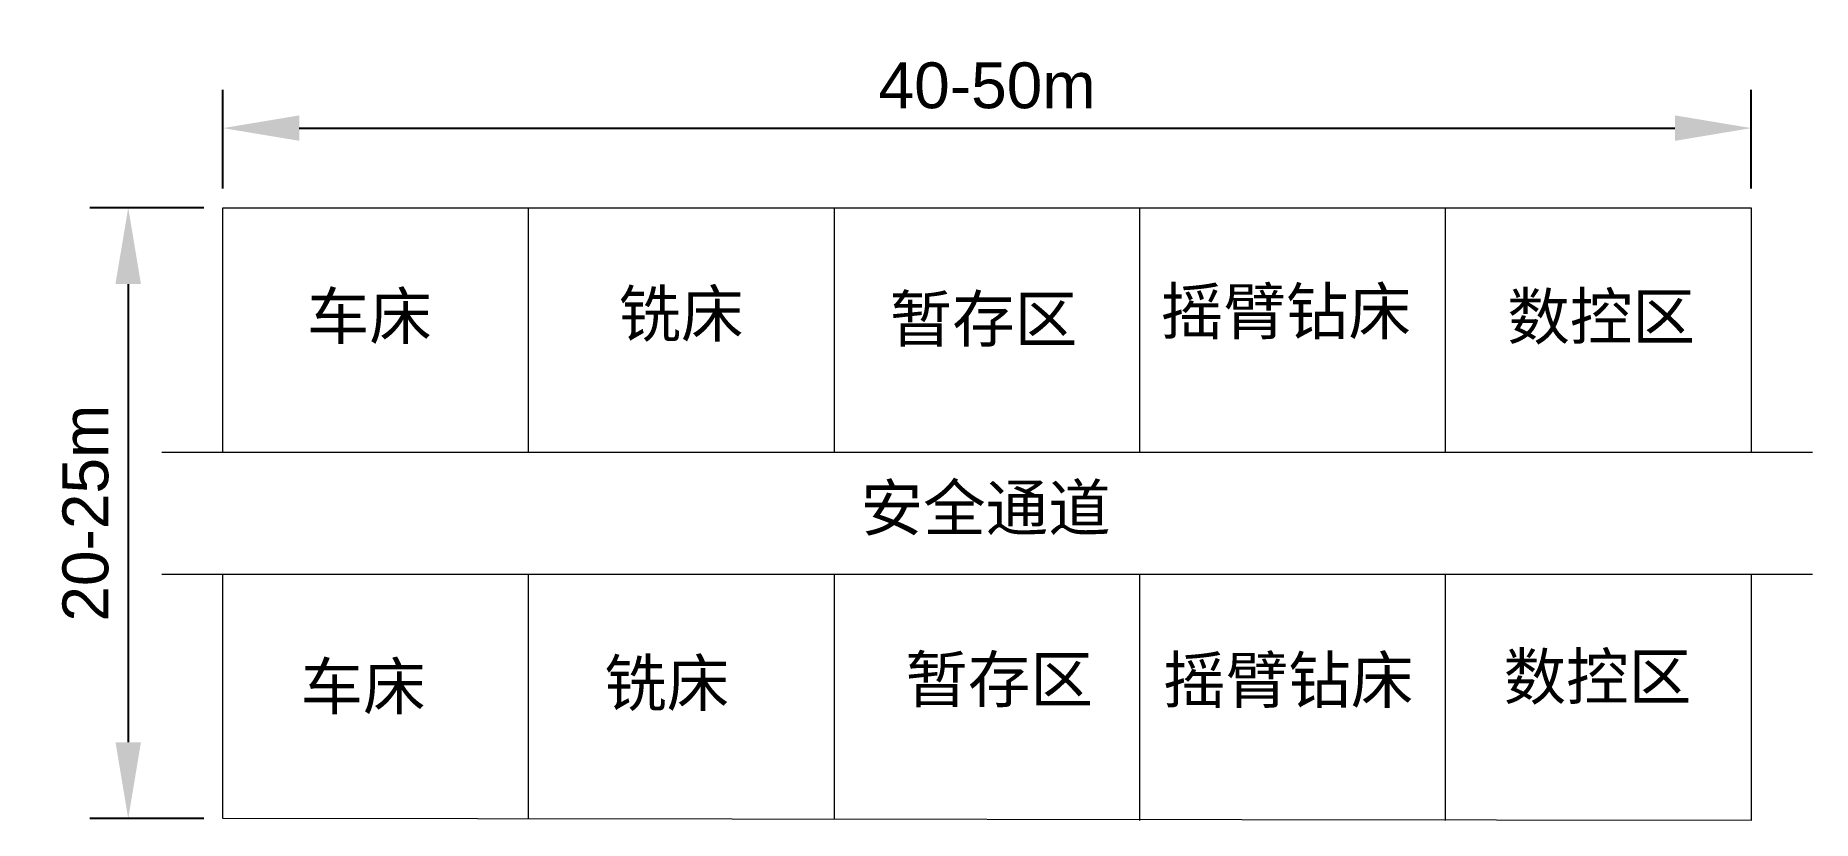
# Model space of a CAD drawing. Header units: millimetres. Extents: x -6.1 to 52, y -0.1 to 25.6.
import ezdxf

# ---------------------------------------------------------------- set-up
doc = ezdxf.new("R2010")
doc.units = ezdxf.units.MM
doc.styles.get("Standard").update_dxf_attribs({"font": 'arial.ttf'})
doc.dimstyles.new('ISO-25', dxfattribs={"dimtxt": 2.5, "dimasz": 2.5, "dimexe": 1.25, "dimexo": 0.625, "dimtad": 1, "dimtxsty": 'Standard', "dimcen": 2.5, "dimadec": 0, "dimazin": 0, "dimtfac": 1, "dimtmove": 0, "dimatfit": 3, "dimfxl": 1, "dimarcsym": 0})

# ---------------------------------------------------------------- blocks, each defined once
blk = doc.blocks.new('*D1')
at = {"color": 0, "lineweight": -2, "transparency": 16777216}
for p, q in [((0, 20.625), (0, 23.855)), ((50, 20.625), (50, 23.855)), ((2.5, 22.605), (47.5, 22.605))]:
    blk.add_line(p, q, dxfattribs=at)
at = {"color": 0, "transparency": 16777216}
for points in [[(2.5, 23.021), (2.5, 22.188), (0, 22.605)], [(47.5, 23.021), (47.5, 22.188), (50, 22.605)]]:
    blk.add_solid(points, dxfattribs=at)
at = {"layer": 'Defpoints', "color": 0, "transparency": 16777216}
for p in [(50, 22.605), (0, 20), (50, 20)]:
    blk.add_point(p, dxfattribs=at)
at = {"color": 0, "lineweight": 13, "transparency": 16777216, "insert": (25, 23.995), "char_height": 2.5, "attachment_point": 5}
blk.add_mtext('{\\H0.6x;40-50m}', dxfattribs=at)
blk = doc.blocks.new('*D2')
at = {"color": 0, "lineweight": -2, "transparency": 16777216}
for p, q in [((-0.625, 20), (-4.348, 20)), ((-3.098, 17.5), (-3.098, 2.5)), ((-0.625, 0), (-4.348, 0))]:
    blk.add_line(p, q, dxfattribs=at)
at = {"color": 0, "transparency": 16777216}
for points in [[(-3.515, 17.5), (-2.681, 17.5), (-3.098, 20)], [(-3.515, 2.5), (-2.681, 2.5), (-3.098, 0)]]:
    blk.add_solid(points, dxfattribs=at)
at = {"layer": 'Defpoints', "color": 0, "transparency": 16777216}
for p in [(0, 20), (0, 0), (-3.098, 0)]:
    blk.add_point(p, dxfattribs=at)
at = {"color": 0, "lineweight": 13, "transparency": 16777216, "insert": (-4.489, 10), "char_height": 2.5, "attachment_point": 5, "rotation": 90}
blk.add_mtext('{\\H0.6x;20-25m}', dxfattribs=at)

msp = doc.modelspace()

# ---------------------------------------------------------------- linework, layer by layer
at = {"lineweight": 13}
for p, q in [((0, 20), (50, 20)), ((0, 12), (0, 20)), ((10, 12), (10, 20)), ((20, 20), (20, 12)), ((30, 12), (30, 20)), ((40, 12), (40, 20)), ((50, 20), (50, 12)), ((-2, 12), (52, 12)), ((-2, 8), (52, 8)), ((0, 0), (0, 8)), ((10, -0.005), (10, 8)), ((20, 8), (20, -0.02)), ((30, -0.061), (30, 8)), ((40, -0.061), (40, 8)), ((50, 8), (50, -0.061)), ((50, -0.061), (0, 0))]:
    msp.add_line(p, q, dxfattribs=at)

# ---------------------------------------------------------------- texts
at = {"lineweight": 13, "char_height": 1.5, "attachment_point": 1}
for s, width, heights, insert in [('{\\fKaiTi_GB2312|b0|i0|c134|p49;铣床}', 7.79412, [1.984], (12.939, 17.277)), ('{\\fKaiTi_GB2312|b0|i0|c134|p49;摇臂钻床}', 14.12734, [0.829], (30.682, 17.357)), ('{\\fKaiTi_GB2312|b0|i0|c134|p49;车床}', 7.79412, [1.984], (2.743, 17.199)), ('{\\fKaiTi_GB2312|b0|i0|c134|p49;暂存区}', 14.12734, [0.829], (21.812, 17.109)), ('{\\fKaiTi_GB2312|b0|i0|c134|p49;数控区}', 14.12734, [0.829], (42.017, 17.188)), ('{\\fKaiTi_GB2312|b0|i0|c134|p49;安全通道}', 9.0632, [2.142], (20.86, 10.922)), ('{\\fKaiTi_GB2312|b0|i0|c134|p49;车床}', 7.79412, [1.984], (2.537, 5.079)), ('{\\fKaiTi_GB2312|b0|i0|c134|p49;铣床}', 7.79412, [1.984], (12.471, 5.188)), ('{\\fKaiTi_GB2312|b0|i0|c134|p49;暂存区}', 14.12734, [0.829], (22.325, 5.308)), ('{\\fKaiTi_GB2312|b0|i0|c134|p49;摇臂钻床}', 14.12734, [0.829], (30.759, 5.288)), ('{\\fKaiTi_GB2312|b0|i0|c134|p49;数控区}', 14.12734, [0.829], (41.896, 5.4))]:
    msp.add_mtext_dynamic_manual_height_columns(s, width=width, gutter_width=12.5, heights=heights, dxfattribs=dict(at, insert=insert))

# ---------------------------------------------------------------- dimensions: what is measured, and where the dimension line sits
at = {"lineweight": 13}
dim = msp.add_linear_dim(base=(50, 22.605), p1=(0, 20), p2=(50, 20), text='{\\H0.6x;40-50m}', dimstyle='ISO-25', dxfattribs=at)
dim.commit()
dim.dimension.update_dxf_attribs({"geometry": '*D1', "text_midpoint": (25, 23.995)})
dim = msp.add_linear_dim(base=(-3.098, 0), p1=(0, 20), p2=(0, 0), angle=90, text='{\\H0.6x;20-25m}', dimstyle='ISO-25', dxfattribs=at)
dim.commit()
dim.dimension.update_dxf_attribs({"geometry": '*D2', "text_midpoint": (-4.489, 10)})

doc.saveas('drawing.dxf')
